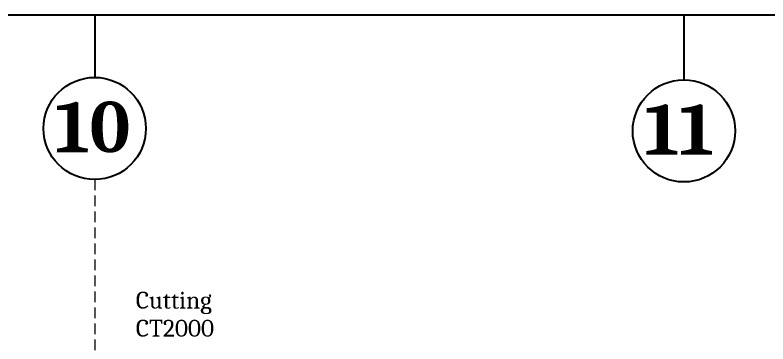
# Model space of a CAD drawing. Extents: x 223136 to 348136, y -32544 to -4064.
# Drawn here: x 292189 to 301134, y -7978 to -4064 of the extents above; entities that cross this region are included whole.
import ezdxf

# ---------------------------------------------------------------- set-up
doc = ezdxf.new("R2010")
doc.units = 0
doc.header["$LTSCALE"] = 20
doc.header["$MEASUREMENT"] = 0
doc.linetypes.add('HIDDEN', pattern=[9.525, 6.35, -3.175])
doc.layers.add('Cuasau', color=10, linetype='Continuous')

msp = doc.modelspace()

# ---------------------------------------------------------------- linework, layer by layer
at = {"linetype": 'ByBlock'}
for p, q in [((348135.508, -4063.542), (223135.508, -4063.542)), ((293135.508, -4063.542), (293135.508, -4805.587)), ((300135.508, -4063.542), (300135.508, -4834.319))]:
    msp.add_line(p, q, dxfattribs=at)
at = {"color": 3, "linetype": 'HIDDEN', "lineweight": 0}
msp.add_line((293135.508, -6021.637), (293135.508, -10063.875), dxfattribs=at)
at = {"linetype": 'ByBlock'}
msp.add_lwpolyline([(223135.508, -25702.311), (348135.508, -25702.311), (348135.508, -4063.542), (223135.508, -4063.542)], close=True, dxfattribs=at)
for centre in [(293135.508, -5413.612), (300135.508, -5442.344)]:
    msp.add_circle(centre, 608.025, dxfattribs=at)

# ---------------------------------------------------------------- texts
at = {"linetype": 'ByBlock', "char_height": 600, "attachment_point": 1}
for s, insert in [('\\pi-90.55283;{\\fCambria|b1|i0|c163|p18;1\\fCambria|b1|i0|c0|p18;0}', (292754.851, -5096.016)), ('\\pi-86.39831;{\\fCambria|b1|i0|c163|p18;1\\fCambria|b1|i0|c0|p18;1}', (299754.851, -5124.748))]:
    msp.add_mtext_dynamic_manual_height_columns(s, width=761.31417, gutter_width=0.4, heights=[0], dxfattribs=dict(at, insert=insert))
at = {"layer": 'Cuasau', "color": 2, "linetype": 'ByBlock', "true_color": 0xf1eb1f, "insert": (293624, -7356.608), "char_height": 200, "attachment_point": 1}
msp.add_mtext_dynamic_manual_height_columns('{\\fCambria|b0|i0|c0|p18;Cutting CT2000}', width=1772, gutter_width=1, heights=[0], dxfattribs=at)

doc.saveas('drawing.dxf')
